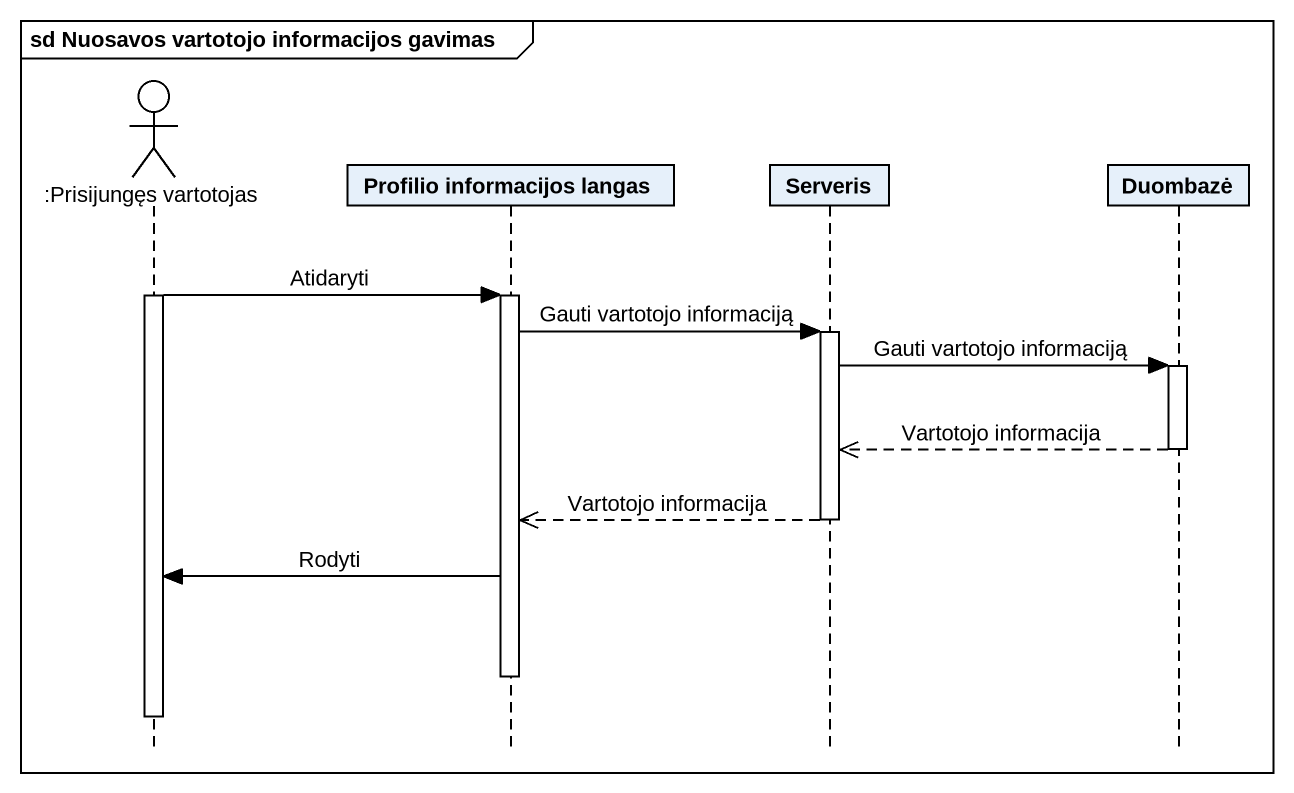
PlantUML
@startuml
mainframe sd Nuosavos vartotojo informacijos gavimas
hide footbox
actor ":Prisijungęs vartotojas" as Prisijungęs_vartotojas
participant "Profilio informacijos langas" as Profilio_informacijos_langas
participant Serveris
participant Duombazė

activate Prisijungęs_vartotojas
Prisijungęs_vartotojas -> Profilio_informacijos_langas : Atidaryti
activate Profilio_informacijos_langas
Profilio_informacijos_langas -> Serveris : Gauti vartotojo informaciją
activate Serveris
Serveris -> Duombazė : Gauti vartotojo informaciją
activate Duombazė
Duombazė -->> Serveris : Vartotojo informacija
deactivate Duombazė
Serveris -->> Profilio_informacijos_langas : Vartotojo informacija
deactivate Serveris
Profilio_informacijos_langas -> Prisijungęs_vartotojas : Rodyti
deactivate Profilio_informacijos_langas
deactivate Prisijungęs_vartotojas
@enduml
